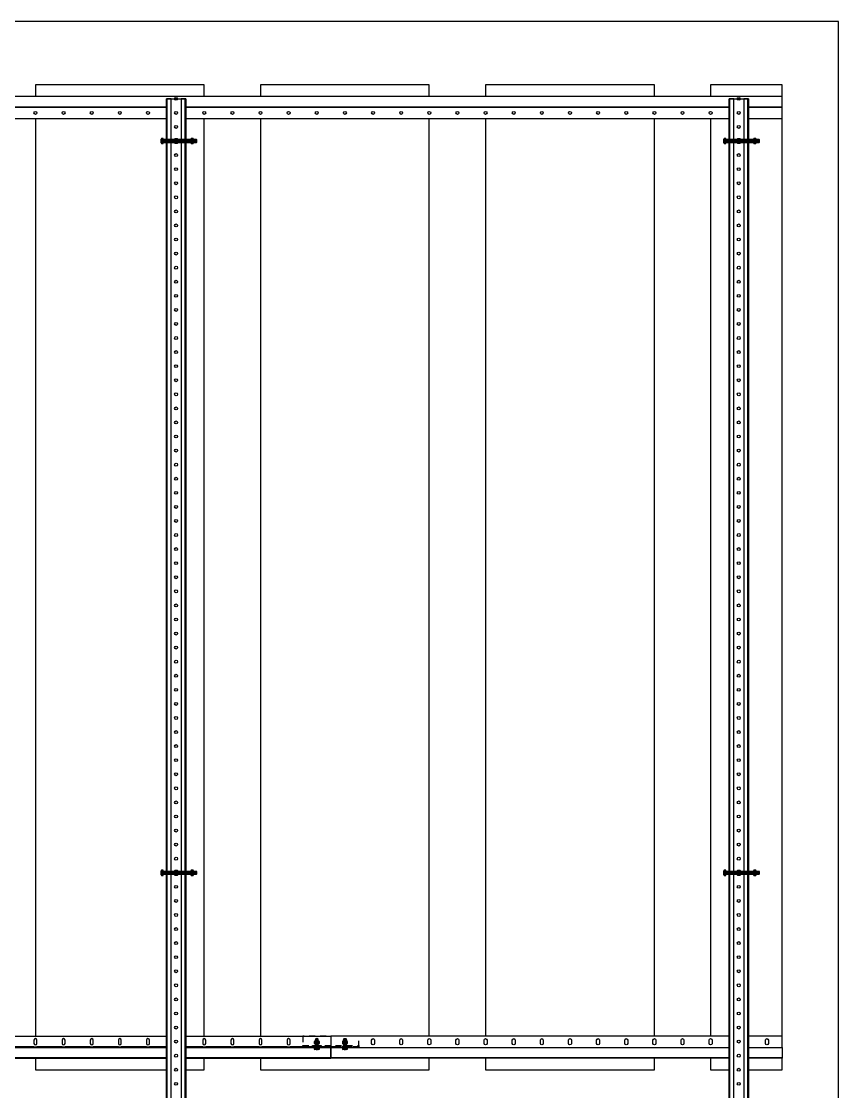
# Model space of a CAD drawing. Header units: millimetres. Extents: x -962357 to -591296, y -223672 to 59420.
# Drawn here: x -827355 to -825903, y -172058 to -170156 of the extents above; entities that cross this region are included whole.
import ezdxf

# ---------------------------------------------------------------- set-up
doc = ezdxf.new("R2010")
doc.units = ezdxf.units.MM
doc.linetypes.add('TA_HL_003.00000', pattern=[19.5, 10.65, -8.85])
for name, color, linetype in [('000 - H A T C H', 8, 'Continuous'), ('000 - WIPEOUT', 250, 'Continuous'), ('001 - ASCESSORIES', 251, 'Continuous'), ('A11_ALU.SOLID SHEET', 2, 'Continuous')]:
    doc.layers.add(name, color=color, linetype=linetype)
pattern_1 = [(110, (-0.5, 0), (-0.939693, -0.34202), []), (110, (-0.2012, 0.6409), (-0.939693, -0.34202), [1.25, -0.25, 0, -0.25])]

# ---------------------------------------------------------------- blocks, each defined once
blk = doc.blocks.new('*U4878')
at = {"color": 3}
for points in [[(-875, -2850), (875, -2850), (875, -3150), (-875, -3150)], [(-875, -3250), (875, -3250), (875, -3550), (-875, -3550)], [(-875, -3650), (875, -3650), (875, -3950), (-875, -3950)]]:
    blk.add_wipeout(points, dxfattribs=at).dxf.layer = '000 - WIPEOUT'
at = {"layer": 'A11_ALU.SOLID SHEET', "color": 0, "linetype": 'ByBlock'}
for points in [[(-875, -3150), (875, -3150), (875, -2850), (-875, -2850)], [(-875, -3550), (875, -3550), (875, -3250), (-875, -3250)], [(-875, -3950), (875, -3950), (875, -3650), (-875, -3650)]]:
    blk.add_lwpolyline(points, close=True, dxfattribs=at)
blk = doc.blocks.new('*U4879')
at = {"layer": 'Defpoints'}
for p in [(0, 400), (0, 0)]:
    blk.add_point(p, dxfattribs=at)
blk.add_wipeout([(875, 250), (875, 377), (-875, 377), (-875, 250)]).dxf.layer = '000 - WIPEOUT'
at = {"layer": 'A11_ALU.SOLID SHEET', "color": 0}
blk.add_lwpolyline([(875, 250), (875, 377), (-875, 377), (-875, 250)], close=True, dxfattribs=at)
blk = doc.blocks.new('000 - ASSCESSORIES_FAMELINE_GALV.BRACKET_FITTING_Z-PROFILE_HR-02AA_TOP_VIEW')
blk.add_wipeout([(-1200, 39), (1200, 39), (1200, 0), (-1200, 0)]).dxf.layer = '000 - WIPEOUT'
at = {"layer": '001 - ASCESSORIES', "linetype": 'Continuous'}
for p, q in [((-1200, 39), (1200, 39)), ((-1200, 0), (1200, 0))]:
    blk.add_line(p, q, dxfattribs=at)
at = {"layer": '001 - ASCESSORIES', "color": 1, "linetype": 'ByBlock'}
for p, q in [((-1127.6, 20.2), (-1127.6, 19)), ((-1077.6, 20.2), (-1077.6, 19)), ((-1027.6, 20.2), (-1027.6, 19)), ((-977.6, 20.2), (-977.6, 19)), ((-927.6, 20.2), (-927.6, 19)), ((-877.6, 20.2), (-877.6, 19)), ((-827.6, 20.2), (-827.6, 19)), ((-777.6, 20.2), (-777.6, 19)), ((-727.6, 20.2), (-727.6, 19)), ((-677.6, 20.2), (-677.6, 19)), ((-627.6, 20.2), (-627.6, 19)), ((-577.6, 20.2), (-577.6, 19)), ((-527.6, 20.2), (-527.6, 19)), ((-477.6, 20.2), (-477.6, 19)), ((-427.6, 20.2), (-427.6, 19)), ((-377.6, 20.2), (-377.6, 19)), ((-327.6, 20.2), (-327.6, 19)), ((-277.6, 20.2), (-277.6, 19)), ((-227.6, 20.2), (-227.6, 19)), ((-177.6, 20.2), (-177.6, 19)), ((-127.6, 20.2), (-127.6, 19)), ((-77.6, 20.2), (-77.6, 19)), ((-27.6, 20.2), (-27.6, 19)), ((22.4, 20.2), (22.4, 19)), ((72.4, 20.2), (72.4, 19)), ((122.4, 20.2), (122.4, 19)), ((172.4, 20.2), (172.4, 19)), ((222.4, 20.2), (222.4, 19)), ((272.4, 20.2), (272.4, 19)), ((322.4, 20.2), (322.4, 19)), ((372.4, 20.2), (372.4, 19)), ((422.4, 20.2), (422.4, 19)), ((472.4, 20.2), (472.4, 19)), ((522.4, 20.2), (522.4, 19)), ((572.4, 20.2), (572.4, 19)), ((622.4, 20.2), (622.4, 19)), ((672.4, 20.2), (672.4, 19)), ((722.4, 20.2), (722.4, 19)), ((772.4, 20.2), (772.4, 19)), ((822.4, 20.2), (822.4, 19)), ((872.4, 20.2), (872.4, 19)), ((922.4, 20.2), (922.4, 19)), ((972.4, 20.2), (972.4, 19)), ((1022.4, 20.2), (1022.4, 19)), ((1072.4, 20.2), (1072.4, 19)), ((1122.4, 20.2), (1122.4, 19)), ((1172.4, 20.2), (1172.4, 19))]:
    blk.add_line(p, q, dxfattribs=at)
at = {"layer": '001 - ASCESSORIES', "color": 0, "linetype": 'ByBlock'}
blk.add_lwpolyline([(-1200, 39), (1200, 39), (1200, 19), (-1200, 19)], close=True, dxfattribs=at)
at = {"layer": '001 - ASCESSORIES', "color": 1, "linetype": 'ByBlock'}
for points in [[(-1200, 20.2), (-1177.6, 20.2), (-1177.6, 19), (-1200, 19)], [(-1177.6, 20.2), (-1172.4, 20.2), (-1172.4, 19), (-1177.6, 19)], [(-1127.6, 20.2), (-1172.4, 20.2), (-1172.4, 19), (-1127.6, 19)], [(-1127.6, 20.2), (-1122.4, 20.2), (-1122.4, 19), (-1127.6, 19)], [(-1077.6, 20.2), (-1122.4, 20.2), (-1122.4, 19), (-1077.6, 19)], [(-1077.6, 20.2), (-1072.4, 20.2), (-1072.4, 19), (-1077.6, 19)], [(-1027.6, 20.2), (-1072.4, 20.2), (-1072.4, 19), (-1027.6, 19)], [(-1027.6, 20.2), (-1022.4, 20.2), (-1022.4, 19), (-1027.6, 19)], [(-977.6, 20.2), (-1022.4, 20.2), (-1022.4, 19), (-977.6, 19)], [(-977.6, 20.2), (-972.4, 20.2), (-972.4, 19), (-977.6, 19)], [(-927.6, 20.2), (-972.4, 20.2), (-972.4, 19), (-927.6, 19)], [(-927.6, 20.2), (-922.4, 20.2), (-922.4, 19), (-927.6, 19)], [(-877.6, 20.2), (-922.4, 20.2), (-922.4, 19), (-877.6, 19)], [(-877.6, 20.2), (-872.4, 20.2), (-872.4, 19), (-877.6, 19)], [(-827.6, 20.2), (-872.4, 20.2), (-872.4, 19), (-827.6, 19)], [(-827.6, 20.2), (-822.4, 20.2), (-822.4, 19), (-827.6, 19)], [(-777.6, 20.2), (-822.4, 20.2), (-822.4, 19), (-777.6, 19)], [(-777.6, 20.2), (-772.4, 20.2), (-772.4, 19), (-777.6, 19)], [(-727.6, 20.2), (-772.4, 20.2), (-772.4, 19), (-727.6, 19)], [(-727.6, 20.2), (-722.4, 20.2), (-722.4, 19), (-727.6, 19)], [(-677.6, 20.2), (-722.4, 20.2), (-722.4, 19), (-677.6, 19)], [(-677.6, 20.2), (-672.4, 20.2), (-672.4, 19), (-677.6, 19)], [(-627.6, 20.2), (-672.4, 20.2), (-672.4, 19), (-627.6, 19)], [(-627.6, 20.2), (-622.4, 20.2), (-622.4, 19), (-627.6, 19)], [(-577.6, 20.2), (-622.4, 20.2), (-622.4, 19), (-577.6, 19)], [(-577.6, 20.2), (-572.4, 20.2), (-572.4, 19), (-577.6, 19)], [(-527.6, 20.2), (-572.4, 20.2), (-572.4, 19), (-527.6, 19)], [(-527.6, 20.2), (-522.4, 20.2), (-522.4, 19), (-527.6, 19)], [(-477.6, 20.2), (-522.4, 20.2), (-522.4, 19), (-477.6, 19)], [(-477.6, 20.2), (-472.4, 20.2), (-472.4, 19), (-477.6, 19)], [(-427.6, 20.2), (-472.4, 20.2), (-472.4, 19), (-427.6, 19)], [(-427.6, 20.2), (-422.4, 20.2), (-422.4, 19), (-427.6, 19)], [(-377.6, 20.2), (-422.4, 20.2), (-422.4, 19), (-377.6, 19)], [(-377.6, 20.2), (-372.4, 20.2), (-372.4, 19), (-377.6, 19)], [(-327.6, 20.2), (-372.4, 20.2), (-372.4, 19), (-327.6, 19)], [(-327.6, 20.2), (-322.4, 20.2), (-322.4, 19), (-327.6, 19)], [(-277.6, 20.2), (-322.4, 20.2), (-322.4, 19), (-277.6, 19)], [(-277.6, 20.2), (-272.4, 20.2), (-272.4, 19), (-277.6, 19)], [(-227.6, 20.2), (-272.4, 20.2), (-272.4, 19), (-227.6, 19)], [(-227.6, 20.2), (-222.4, 20.2), (-222.4, 19), (-227.6, 19)], [(-177.6, 20.2), (-222.4, 20.2), (-222.4, 19), (-177.6, 19)], [(-177.6, 20.2), (-172.4, 20.2), (-172.4, 19), (-177.6, 19)], [(-127.6, 20.2), (-172.4, 20.2), (-172.4, 19), (-127.6, 19)], [(-127.6, 20.2), (-122.4, 20.2), (-122.4, 19), (-127.6, 19)], [(-77.6, 20.2), (-122.4, 20.2), (-122.4, 19), (-77.6, 19)], [(-77.6, 20.2), (-72.4, 20.2), (-72.4, 19), (-77.6, 19)], [(-27.6, 20.2), (-72.4, 20.2), (-72.4, 19), (-27.6, 19)], [(-27.6, 20.2), (-22.4, 20.2), (-22.4, 19), (-27.6, 19)], [(22.4, 20.2), (-22.4, 20.2), (-22.4, 19), (22.4, 19)], [(22.4, 20.2), (27.6, 20.2), (27.6, 19), (22.4, 19)], [(72.4, 20.2), (27.6, 20.2), (27.6, 19), (72.4, 19)], [(72.4, 20.2), (77.6, 20.2), (77.6, 19), (72.4, 19)], [(122.4, 20.2), (77.6, 20.2), (77.6, 19), (122.4, 19)], [(122.4, 20.2), (127.6, 20.2), (127.6, 19), (122.4, 19)], [(172.4, 20.2), (127.6, 20.2), (127.6, 19), (172.4, 19)], [(172.4, 20.2), (177.6, 20.2), (177.6, 19), (172.4, 19)], [(222.4, 20.2), (177.6, 20.2), (177.6, 19), (222.4, 19)], [(222.4, 20.2), (227.6, 20.2), (227.6, 19), (222.4, 19)], [(272.4, 20.2), (227.6, 20.2), (227.6, 19), (272.4, 19)], [(272.4, 20.2), (277.6, 20.2), (277.6, 19), (272.4, 19)], [(322.4, 20.2), (277.6, 20.2), (277.6, 19), (322.4, 19)], [(322.4, 20.2), (327.6, 20.2), (327.6, 19), (322.4, 19)], [(372.4, 20.2), (327.6, 20.2), (327.6, 19), (372.4, 19)], [(372.4, 20.2), (377.6, 20.2), (377.6, 19), (372.4, 19)], [(422.4, 20.2), (377.6, 20.2), (377.6, 19), (422.4, 19)], [(422.4, 20.2), (427.6, 20.2), (427.6, 19), (422.4, 19)], [(472.4, 20.2), (427.6, 20.2), (427.6, 19), (472.4, 19)], [(472.4, 20.2), (477.6, 20.2), (477.6, 19), (472.4, 19)], [(522.4, 20.2), (477.6, 20.2), (477.6, 19), (522.4, 19)], [(522.4, 20.2), (527.6, 20.2), (527.6, 19), (522.4, 19)], [(572.4, 20.2), (527.6, 20.2), (527.6, 19), (572.4, 19)], [(572.4, 20.2), (577.6, 20.2), (577.6, 19), (572.4, 19)], [(622.4, 20.2), (577.6, 20.2), (577.6, 19), (622.4, 19)], [(622.4, 20.2), (627.6, 20.2), (627.6, 19), (622.4, 19)], [(672.4, 20.2), (627.6, 20.2), (627.6, 19), (672.4, 19)], [(672.4, 20.2), (677.6, 20.2), (677.6, 19), (672.4, 19)], [(722.4, 20.2), (677.6, 20.2), (677.6, 19), (722.4, 19)], [(722.4, 20.2), (727.6, 20.2), (727.6, 19), (722.4, 19)], [(772.4, 20.2), (727.6, 20.2), (727.6, 19), (772.4, 19)], [(772.4, 20.2), (777.6, 20.2), (777.6, 19), (772.4, 19)], [(822.4, 20.2), (777.6, 20.2), (777.6, 19), (822.4, 19)], [(822.4, 20.2), (827.6, 20.2), (827.6, 19), (822.4, 19)], [(872.4, 20.2), (827.6, 20.2), (827.6, 19), (872.4, 19)], [(872.4, 20.2), (877.6, 20.2), (877.6, 19), (872.4, 19)], [(922.4, 20.2), (877.6, 20.2), (877.6, 19), (922.4, 19)], [(922.4, 20.2), (927.6, 20.2), (927.6, 19), (922.4, 19)], [(972.4, 20.2), (927.6, 20.2), (927.6, 19), (972.4, 19)], [(972.4, 20.2), (977.6, 20.2), (977.6, 19), (972.4, 19)], [(1022.4, 20.2), (977.6, 20.2), (977.6, 19), (1022.4, 19)], [(1022.4, 20.2), (1027.6, 20.2), (1027.6, 19), (1022.4, 19)], [(1072.4, 20.2), (1027.6, 20.2), (1027.6, 19), (1072.4, 19)], [(1072.4, 20.2), (1077.6, 20.2), (1077.6, 19), (1072.4, 19)], [(1122.4, 20.2), (1077.6, 20.2), (1077.6, 19), (1122.4, 19)], [(1122.4, 20.2), (1127.6, 20.2), (1127.6, 19), (1122.4, 19)], [(1172.4, 20.2), (1127.6, 20.2), (1127.6, 19), (1172.4, 19)], [(1172.4, 20.2), (1177.6, 20.2), (1177.6, 19), (1172.4, 19)], [(1200, 20.2), (1177.6, 20.2), (1177.6, 19), (1200, 19)]]:
    blk.add_lwpolyline(points, close=True, dxfattribs=at)
at = {"layer": '001 - ASCESSORIES'}
for points in [[(-1172.4, 26), (-1172.4, 32, 1), (-1177.6, 32), (-1177.6, 26, 1)], [(-1122.4, 26), (-1122.4, 32, 1), (-1127.6, 32), (-1127.6, 26, 1)], [(-1072.4, 26), (-1072.4, 32, 1), (-1077.6, 32), (-1077.6, 26, 1)], [(-1022.4, 26), (-1022.4, 32, 1), (-1027.6, 32), (-1027.6, 26, 1)], [(-972.4, 26), (-972.4, 32, 1), (-977.6, 32), (-977.6, 26, 1)], [(-922.4, 26), (-922.4, 32, 1), (-927.6, 32), (-927.6, 26, 1)], [(-872.4, 26), (-872.4, 32, 1), (-877.6, 32), (-877.6, 26, 1)], [(-822.4, 26), (-822.4, 32, 1), (-827.6, 32), (-827.6, 26, 1)], [(-772.4, 26), (-772.4, 32, 1), (-777.6, 32), (-777.6, 26, 1)], [(-722.4, 26), (-722.4, 32, 1), (-727.6, 32), (-727.6, 26, 1)], [(-672.4, 26), (-672.4, 32, 1), (-677.6, 32), (-677.6, 26, 1)], [(-622.4, 26), (-622.4, 32, 1), (-627.6, 32), (-627.6, 26, 1)], [(-572.4, 26), (-572.4, 32, 1), (-577.6, 32), (-577.6, 26, 1)], [(-522.4, 26), (-522.4, 32, 1), (-527.6, 32), (-527.6, 26, 1)], [(-472.4, 26), (-472.4, 32, 1), (-477.6, 32), (-477.6, 26, 1)], [(-422.4, 26), (-422.4, 32, 1), (-427.6, 32), (-427.6, 26, 1)], [(-372.4, 26), (-372.4, 32, 1), (-377.6, 32), (-377.6, 26, 1)], [(-322.4, 26), (-322.4, 32, 1), (-327.6, 32), (-327.6, 26, 1)], [(-272.4, 26), (-272.4, 32, 1), (-277.6, 32), (-277.6, 26, 1)], [(-222.4, 26), (-222.4, 32, 1), (-227.6, 32), (-227.6, 26, 1)], [(-172.4, 26), (-172.4, 32, 1), (-177.6, 32), (-177.6, 26, 1)], [(-122.4, 26), (-122.4, 32, 1), (-127.6, 32), (-127.6, 26, 1)], [(-72.4, 26), (-72.4, 32, 1), (-77.6, 32), (-77.6, 26, 1)], [(-22.4, 26), (-22.4, 32, 1), (-27.6, 32), (-27.6, 26, 1)], [(27.6, 26), (27.6, 32, 1), (22.4, 32), (22.4, 26, 1)], [(77.6, 26), (77.6, 32, 1), (72.4, 32), (72.4, 26, 1)], [(127.6, 26), (127.6, 32, 1), (122.4, 32), (122.4, 26, 1)], [(177.6, 26), (177.6, 32, 1), (172.4, 32), (172.4, 26, 1)], [(227.6, 26), (227.6, 32, 1), (222.4, 32), (222.4, 26, 1)], [(277.6, 26), (277.6, 32, 1), (272.4, 32), (272.4, 26, 1)], [(327.6, 26), (327.6, 32, 1), (322.4, 32), (322.4, 26, 1)], [(377.6, 26), (377.6, 32, 1), (372.4, 32), (372.4, 26, 1)], [(427.6, 26), (427.6, 32, 1), (422.4, 32), (422.4, 26, 1)], [(477.6, 26), (477.6, 32, 1), (472.4, 32), (472.4, 26, 1)], [(527.6, 26), (527.6, 32, 1), (522.4, 32), (522.4, 26, 1)], [(577.6, 26), (577.6, 32, 1), (572.4, 32), (572.4, 26, 1)], [(627.6, 26), (627.6, 32, 1), (622.4, 32), (622.4, 26, 1)], [(677.6, 26), (677.6, 32, 1), (672.4, 32), (672.4, 26, 1)], [(727.6, 26), (727.6, 32, 1), (722.4, 32), (722.4, 26, 1)], [(777.6, 26), (777.6, 32, 1), (772.4, 32), (772.4, 26, 1)], [(827.6, 26), (827.6, 32, 1), (822.4, 32), (822.4, 26, 1)], [(877.6, 26), (877.6, 32, 1), (872.4, 32), (872.4, 26, 1)], [(927.6, 26), (927.6, 32, 1), (922.4, 32), (922.4, 26, 1)], [(977.6, 26), (977.6, 32, 1), (972.4, 32), (972.4, 26, 1)], [(1027.6, 26), (1027.6, 32, 1), (1022.4, 32), (1022.4, 26, 1)], [(1077.6, 26), (1077.6, 32, 1), (1072.4, 32), (1072.4, 26, 1)], [(1127.6, 26), (1127.6, 32, 1), (1122.4, 32), (1122.4, 26, 1)], [(1177.6, 26), (1177.6, 32, 1), (1172.4, 32), (1172.4, 26, 1)]]:
    blk.add_lwpolyline(points, format="xyb", close=True, dxfattribs=at)
blk.add_lwpolyline([(-1200, 19), (1200, 19), (1200, 0), (-1200, 0)], close=True, dxfattribs=at)
at = {"layer": '001 - ASCESSORIES', "color": 2}
blk.add_lwpolyline([(-1200, 1.2), (1200, 1.2), (1200, 0), (-1200, 0)], close=True, dxfattribs=at)
blk = doc.blocks.new('000 - ASSCESSORIES_FAMELINE_GALV._SPICE-FOR_HR-02A_TOP_VIEW')
at = {"layer": '001 - ASCESSORIES', "color": 0, "linetype": 'ByBlock'}
blk.add_lwpolyline([(-50, 0), (50, 0), (50, 18.8), (-50, 18.8)], close=True, dxfattribs=at)
at = {"layer": '001 - ASCESSORIES', "linetype": 'ByBlock'}
blk.add_lwpolyline([(-50, 2), (50, 2), (50, 0), (-50, 0)], close=True, dxfattribs=at)
at = {"layer": '001 - ASCESSORIES', "color": 1}
for points in [[(-32.6, 2), (-17.4, 2), (-17.4, 0), (-32.6, 0)], [(22.4, 2), (27.6, 2), (27.6, 0), (22.4, 0)]]:
    blk.add_lwpolyline(points, close=True, dxfattribs=at)
blk = doc.blocks.new('*U4662')
at = {"color": 1}
for p, q in [((-3.5, 4.5), (3.5, 4.5)), ((-3.5, 0), (3.5, 0))]:
    blk.add_line(p, q, dxfattribs=at)
at = {"color": 0}
for points in [[(-2.3, 4.2, 0.249893), (-4.6, 4.2), (-4.6, 0.3, 0.249893), (-2.3, 0.3)], [(2.3, 4.2, 0.062422), (0, 4.5, 0.062422), (-2.3, 4.2), (-2.3, 0.3, 0.061692), (0, 0, 0.061692), (2.3, 0.3)], [(4.6, 4.2, 0.249893), (2.3, 4.2), (2.3, 0.3, 0.249893), (4.6, 0.3)]]:
    blk.add_lwpolyline(points, format="xyb", close=True, dxfattribs=at)
blk = doc.blocks.new('*U4707')
at = {"layer": '000 - H A T C H'}
h = blk.add_hatch(color=250, dxfattribs=at)
h.dxf.hatch_style = 1
edge = h.paths.add_edge_path()
edge.add_line((0.3, 4.6), (4.2, 4.6))
edge.add_arc((2, 3.5), 2.45, 0, 28.0609, ccw=False)
edge.add_line((4.5, 3.5), (4.5, 0))
edge.add_arc((-4.9, 0), 9.36, -0.0239, 0.0239, ccw=False)
edge.add_line((4.5, 0), (4.5, 0))
edge.add_arc((-4.9, 0), 9.36, -0.0239, 0.0239, ccw=False)
edge.add_line((4.5, 0), (4.5, -3.5))
edge.add_arc((2, -3.5), 2.45, -28.0609, 0, ccw=False)
edge.add_line((4.2, -4.6), (0.3, -4.6))
edge.add_arc((2.5, -3.5), 2.45, 180, 208.0609, ccw=False)
edge.add_line((0, -3.5), (0, 3.5))
edge.add_arc((2.5, 3.5), 2.45, 151.9391, 180, ccw=False)
at = {"layer": '001 - ASCESSORIES', "color": 0, "rotation": 270}
blk.add_blockref('*U4662', (0, 0), dxfattribs=at)
blk = doc.blocks.new('*U4682')
at = {"color": 1}
for p, q in [((-3.5, 3.5), (3.5, 3.5)), ((-3.5, 0), (3.5, 0))]:
    blk.add_line(p, q, dxfattribs=at)
at = {"color": 0}
for points in [[(-2.3, 3.2, 0.249855), (-4.6, 3.2), (-4.6, 0.3, 0.249855), (-2.3, 0.3)], [(2.3, 3.2, 0.062432), (0, 3.5, 0.062432), (-2.3, 3.2), (-2.3, 0.3, 0.061701), (0, 0, 0.061701), (2.3, 0.3)], [(4.6, 3.2, 0.249855), (2.3, 3.2), (2.3, 0.3, 0.249855), (4.6, 0.3)]]:
    blk.add_lwpolyline(points, format="xyb", close=True, dxfattribs=at)
blk = doc.blocks.new('*U4688')
at = {"layer": '000 - H A T C H'}
h = blk.add_hatch(dxfattribs=at)
h.set_pattern_fill('ANSI35', color=8, scale=4, angle=65)
h.set_pattern_definition(pattern_1)
h.paths.add_polyline_path([(0, -2.5), (14.5, -2.5), (14.5, 2.5), (0, 2.5)])
at = {"color": 8}
blk.add_line((14.5, -2.5), (14.5, 2.5), dxfattribs=at)
at = {"color": 1}
blk.add_lwpolyline([(14.5, 2.5), (0, 2.5), (0, -2.5), (14.5, -2.5), (15, -2), (15, 2)], close=True, dxfattribs=at)
blk = doc.blocks.new('*U4699')
at = {"layer": '000 - H A T C H'}
h = blk.add_hatch(color=250, dxfattribs=at)
h.dxf.hatch_style = 1
edge = h.paths.add_edge_path()
edge.add_line((-0.3, -4.6), (-3.2, -4.6))
edge.add_arc((-1, -3.5), 2.45, 180, 208.0569, ccw=False)
edge.add_line((-3.5, -3.5), (-3.5, 0))
edge.add_arc((5.9, 0), 9.36, 179.9761, 180.0239, ccw=False)
edge.add_line((-3.5, 0), (-3.5, 0))
edge.add_arc((5.9, 0), 9.36, 179.9761, 180.0239, ccw=False)
edge.add_line((-3.5, 0), (-3.5, 3.5))
edge.add_arc((-1, 3.5), 2.45, 151.9431, 180, ccw=False)
edge.add_line((-3.2, 4.6), (-0.3, 4.6))
edge.add_arc((-2.5, 3.5), 2.45, 360, 388.0569, ccw=False)
edge.add_line((0, 3.5), (0, -3.5))
edge.add_arc((-2.5, -3.5), 2.45, 331.9431, 360, ccw=False)
blk.add_blockref('*U4688', (0, 0))
at = {"layer": '001 - ASCESSORIES', "rotation": 90}
blk.add_blockref('*U4682', (0, 0), dxfattribs=at)
blk = doc.blocks.new('*U4909')
at = {"linetype": 'ByBlock'}
blk.add_wipeout([(-8002, 0), (-7200, 0), (-7200, 39), (-8002, 39)], dxfattribs=at).dxf.layer = '001 - ASCESSORIES'
at = {"color": 1, "linetype": 'ByBlock'}
for points in [[(-7977.6, 7), (-7977.6, 13, -1), (-7972.4, 13), (-7972.4, 7, -1)], [(-7927.6, 7), (-7927.6, 13, -1), (-7922.4, 13), (-7922.4, 7, -1)], [(-7877.6, 7), (-7877.6, 13, -1), (-7872.4, 13), (-7872.4, 7, -1)], [(-7827.6, 7), (-7827.6, 13, -1), (-7822.4, 13), (-7822.4, 7, -1)], [(-7777.6, 7), (-7777.6, 13, -1), (-7772.4, 13), (-7772.4, 7, -1)], [(-7727.6, 7), (-7727.6, 13, -1), (-7722.4, 13), (-7722.4, 7, -1)], [(-7677.6, 7), (-7677.6, 13, -1), (-7672.4, 13), (-7672.4, 7, -1)], [(-7627.6, 7), (-7627.6, 13, -1), (-7622.4, 13), (-7622.4, 7, -1)], [(-7577.6, 7), (-7577.6, 13, -1), (-7572.4, 13), (-7572.4, 7, -1)], [(-7527.6, 7), (-7527.6, 13, -1), (-7522.4, 13), (-7522.4, 7, -1)], [(-7477.6, 7), (-7477.6, 13, -1), (-7472.4, 13), (-7472.4, 7, -1)], [(-7427.6, 7), (-7427.6, 13, -1), (-7422.4, 13), (-7422.4, 7, -1)], [(-7377.6, 7), (-7377.6, 13, -1), (-7372.4, 13), (-7372.4, 7, -1)], [(-7327.6, 7), (-7327.6, 13, -1), (-7322.4, 13), (-7322.4, 7, -1)], [(-7277.6, 7), (-7277.6, 13, -1), (-7272.4, 13), (-7272.4, 7, -1)], [(-7227.6, 7), (-7227.6, 13, -1), (-7222.4, 13), (-7222.4, 7, -1)]]:
    blk.add_lwpolyline(points, format="xyb", close=True, dxfattribs=at)
at = {"layer": '001 - ASCESSORIES', "linetype": 'ByBlock', "rotation": 180}
blk.add_blockref('000 - ASSCESSORIES_FAMELINE_GALV.BRACKET_FITTING_Z-PROFILE_HR-02AA_TOP_VIEW', (-6000, 39), dxfattribs=at)
at = {"layer": '001 - ASCESSORIES', "rotation": 270}
for name, p in [('*U4699', (-7225, 20)), ('*U4707', (-7225, 13.6))]:
    blk.add_blockref(name, p, dxfattribs=at)
at = {"color": 1, "linetype": 'ByBlock'}
blk.add_lwpolyline([(-7200, 20), (-8002, 20), (-8002, 39), (-7200, 39)], close=True, dxfattribs=at)
at = {"layer": '001 - ASCESSORIES'}
blk.add_lwpolyline([(-8002, 39), (-7200, 39), (-7200, 37.8), (-8002, 37.8)], close=True, dxfattribs=at)
at = {"layer": '001 - ASCESSORIES', "color": 1, "linetype": 'ByBlock'}
blk.add_lwpolyline([(-8002, 0), (-7200, 0), (-7200, 20), (-8002, 20)], close=True, dxfattribs=at)
at = {"layer": '001 - ASCESSORIES', "rotation": 270}
for name, p in [('*U4699', (-7175, 20)), ('*U4707', (-7175, 13.6))]:
    blk.add_blockref(name, p, dxfattribs=at)
at = {"layer": '001 - ASCESSORIES', "linetype": 'TA_HL_003.00000', "rotation": 180}
blk.add_blockref('000 - ASSCESSORIES_FAMELINE_GALV._SPICE-FOR_HR-02A_TOP_VIEW', (-7200, 18.8), dxfattribs=at)
blk = doc.blocks.new('*U4910')
at = {"linetype": 'ByBlock'}
blk.add_wipeout([(-4577, -39), (-2400, -39), (-2400, 0), (-4577, 0)], dxfattribs=at).dxf.layer = '000 - WIPEOUT'
at = {"layer": '001 - ASCESSORIES', "color": 1, "linetype": 'ByBlock'}
blk.add_lwpolyline([(-2400, 0), (-4577, 0), (-4577, -20), (-2400, -20)], close=True, dxfattribs=at)
at = {"layer": '001 - ASCESSORIES', "linetype": 'ByBlock'}
blk.add_lwpolyline([(-2400, -20), (-4577, -20), (-4577, -39), (-2400, -39)], close=True, dxfattribs=at)
at = {"layer": '001 - ASCESSORIES', "color": 1, "linetype": 'ByBlock'}
for centre in [(-4500, -10), (-4450, -10), (-4400, -10), (-4350, -10), (-4300, -10), (-4250, -10), (-4200, -10), (-4150, -10), (-4100, -10), (-4050, -10), (-4000, -10), (-3950, -10), (-3900, -10), (-3850, -10), (-3800, -10), (-3750, -10), (-3700, -10), (-3650, -10), (-3600, -10), (-3550, -10), (-3500, -10), (-3450, -10), (-3400, -10), (-3350, -10), (-3300, -10), (-3250, -10)]:
    blk.add_circle(centre, 2.6, dxfattribs=at)
blk = doc.blocks.new('000 - ASSCESSORIES_FAMELINE_GALV.BRACKET_FITTING_U-PROFILE_CC-01_TOP_VIEW')
at = {"color": 6}
blk.add_wipeout([(1500, -17), (-1500, -17), (-1500, 17), (1500, 17)], dxfattribs=at).dxf.layer = '000 - WIPEOUT'
at = {"layer": '001 - ASCESSORIES', "color": 0, "linetype": 'ByBlock'}
for p, q in [((1500, 15.8), (-1500, 15.8)), ((1500, -15.8), (-1500, -15.8))]:
    blk.add_line(p, q, dxfattribs=at)
at = {"layer": '001 - ASCESSORIES', "color": 1}
blk.add_lwpolyline([(1500, 17), (1500, -17), (-1500, -17), (-1500, 17)], close=True, dxfattribs=at)
at = {"layer": '001 - ASCESSORIES', "color": 0, "linetype": 'ByBlock'}
for points in [[(-1500, 17), (-1500, 9), (1500, 9), (1500, 17)], [(-1500, -9), (-1500, -17), (1500, -17), (1500, -9)]]:
    blk.add_lwpolyline(points, close=True, dxfattribs=at)
at = {"layer": '001 - ASCESSORIES', "color": 1, "linetype": 'Continuous'}
for centre in [(-1500, 0), (-1475, 0), (-1450, 0), (-1425, 0), (-1400, 0), (-1375, 0), (-1350, 0), (-1325, 0), (-1300, 0), (-1275, 0), (-1250, 0), (-1225, 0), (-1200, 0), (-1175, 0), (-1150, 0), (-1125, 0), (-1100, 0), (-1075, 0), (-1050, 0), (-1025, 0), (-1000, 0), (-975, 0), (-950, 0), (-925, 0), (-900, 0), (-875, 0), (-850, 0), (-825, 0), (-800, 0), (-775, 0), (-750, 0), (-725, 0), (-700, 0), (-675, 0), (-650, 0), (-625, 0), (-600, 0), (-575, 0), (-550, 0), (-525, 0), (-500, 0), (-475, 0), (-450, 0), (-425, 0), (-400, 0), (-375, 0), (-350, 0), (-325, 0), (-300, 0), (-275, 0), (-250, 0), (-225, 0), (-200, 0), (-175, 0), (-150, 0), (-125, 0), (-100, 0), (-75, 0), (-50, 0), (-25, 0), (0, 0), (25, 0), (50, 0), (75, 0), (100, 0), (125, 0), (150, 0), (175, 0), (200, 0), (225, 0), (250, 0)]:
    blk.add_circle(centre, 2.6, dxfattribs=at)
blk = doc.blocks.new('*U4950')
at = {"layer": '001 - ASCESSORIES', "color": 0, "linetype": 'ByBlock'}
blk.add_blockref('000 - ASSCESSORIES_FAMELINE_GALV.BRACKET_FITTING_U-PROFILE_CC-01_TOP_VIEW', (0, 0), dxfattribs=at)
blk = doc.blocks.new('*U4663')
at = {"layer": '001 - ASCESSORIES', "color": 0}
blk.add_lwpolyline([(4.6, 0), (2.3, 4), (-2.3, 4), (-4.6, 0), (-2.3, -4), (2.3, -4)], close=True, dxfattribs=at)
at = {"layer": '001 - ASCESSORIES', "color": 8}
blk.add_circle((0, 0), 3.85, dxfattribs=at)
at = {"layer": '001 - ASCESSORIES', "color": 0}
blk.add_circle((0, 0), 2.6, dxfattribs=at)
blk = doc.blocks.new('*U4664')
at = {"layer": '000 - H A T C H'}
h = blk.add_hatch(color=250, dxfattribs=at)
h.dxf.hatch_style = 1
h.paths.add_polyline_path([(4, -2.3), (4, 2.3), (0, 4.6), (-4, 2.3), (-4, -2.3), (0, -4.6)])
h.paths.add_polyline_path([(0, -2.6, -1), (0, 2.6, -1)], flags=16)
at = {"layer": '001 - ASCESSORIES', "color": 0, "rotation": 270}
blk.add_blockref('*U4663', (0, 0), dxfattribs=at)
blk = doc.blocks.new('*U4696')
at = {"layer": '000 - H A T C H'}
h = blk.add_hatch(dxfattribs=at)
h.set_pattern_fill('ANSI35', color=8, scale=4, angle=65)
h.set_pattern_definition(pattern_1)
h.paths.add_polyline_path([(0, -2.5), (59.5, -2.5), (59.5, 2.5), (0, 2.5)])
at = {"color": 8}
blk.add_line((59.5, -2.5), (59.5, 2.5), dxfattribs=at)
at = {"color": 1}
blk.add_lwpolyline([(59.5, 2.5), (0, 2.5), (0, -2.5), (59.5, -2.5), (60, -2), (60, 2)], close=True, dxfattribs=at)
blk = doc.blocks.new('*U4748')
at = {"layer": '000 - H A T C H'}
h = blk.add_hatch(color=250, dxfattribs=at)
h.dxf.hatch_style = 1
edge = h.paths.add_edge_path()
edge.add_line((-0.3, -4.6), (-3.2, -4.6))
edge.add_arc((-1, -3.5), 2.45, 180, 208.0569, ccw=False)
edge.add_line((-3.5, -3.5), (-3.5, 0))
edge.add_arc((5.9, 0), 9.36, 179.9761, 180.0239, ccw=False)
edge.add_line((-3.5, 0), (-3.5, 0))
edge.add_arc((5.9, 0), 9.36, 179.9761, 180.0239, ccw=False)
edge.add_line((-3.5, 0), (-3.5, 3.5))
edge.add_arc((-1, 3.5), 2.45, 151.9431, 180, ccw=False)
edge.add_line((-3.2, 4.6), (-0.3, 4.6))
edge.add_arc((-2.5, 3.5), 2.45, 360, 388.0569, ccw=False)
edge.add_line((0, 3.5), (0, -3.5))
edge.add_arc((-2.5, -3.5), 2.45, 331.9431, 360, ccw=False)
blk.add_blockref('*U4696', (0, 0))
at = {"layer": '001 - ASCESSORIES', "rotation": 90}
blk.add_blockref('*U4682', (0, 0), dxfattribs=at)
blk = doc.blocks.new('*U4821')
at = {"layer": '001 - ASCESSORIES'}
blk.add_blockref('*U4748', (-23, 0), dxfattribs=at)
at = {"layer": '001 - ASCESSORIES', "color": 2}
for rotation in [90, 90, 270, 270]:
    blk.add_blockref('*U4664', (0, 0), dxfattribs=dict(at, rotation=rotation))
at = {"layer": '001 - ASCESSORIES', "color": 1}
blk.add_blockref('*U4707', (26.2, 0), dxfattribs=at)
blk = doc.blocks.new('*U4956')
blk.add_lwpolyline([(-90014.2, 5618), (-90014.2, 4315), (-97724.9, 4315), (-97724.9, 548), (-81222.6, 548), (-81222.6, 5618)], close=True)
at = {"layer": 'A11_ALU.SOLID SHEET', "color": 0, "linetype": 'ByBlock', "rotation": 90}
blk.add_blockref('*U4878', (-85500, 4630.5), dxfattribs=at)
at = {"layer": 'A11_ALU.SOLID SHEET', "color": 0, "linetype": 'ByBlock', "rotation": 270}
blk.add_blockref('*U4879', (-81700, 4630.5), dxfattribs=at)
at = {"layer": '001 - ASCESSORIES', "linetype": 'ByBlock', "rotation": 180}
for name, p in [('*U4910', (-85900, 5445.5)), ('*U4909', (-89325, 3815))]:
    blk.add_blockref(name, p, dxfattribs=at)
at = {"layer": '001 - ASCESSORIES', "linetype": 'ByBlock', "rotation": 270}
for p in [(-82400, 3980.5), (-81400, 3980.5)]:
    blk.add_blockref('*U4950', p, dxfattribs=at)
at = {"layer": '001 - ASCESSORIES', "linetype": 'ByBlock'}
for p in [(-82400, 5405.5), (-81400, 5405.5), (-82400, 4105.5), (-81400, 4105.5)]:
    blk.add_blockref('*U4821', p, dxfattribs=at)
blk = doc.blocks.new('*U709')
at = {"color": 3}
for points in [[(-875, -2850), (875, -2850), (875, -3150), (-875, -3150)], [(-875, -3250), (875, -3250), (875, -3550), (-875, -3550)], [(-875, -3650), (875, -3650), (875, -3950), (-875, -3950)]]:
    blk.add_wipeout(points, dxfattribs=at).dxf.layer = '000 - WIPEOUT'
at = {"layer": 'A11_ALU.SOLID SHEET', "color": 0, "linetype": 'ByBlock'}
for points in [[(-875, -3150), (875, -3150), (875, -2850), (-875, -2850)], [(-875, -3550), (875, -3550), (875, -3250), (-875, -3250)], [(-875, -3950), (875, -3950), (875, -3650), (-875, -3650)]]:
    blk.add_lwpolyline(points, close=True, dxfattribs=at)
blk = doc.blocks.new('*U484')
at = {"layer": 'Defpoints'}
for p in [(0, 400), (0, 0)]:
    blk.add_point(p, dxfattribs=at)
blk.add_wipeout([(875, 250), (875, 377), (-875, 377), (-875, 250)]).dxf.layer = '000 - WIPEOUT'
at = {"layer": 'A11_ALU.SOLID SHEET', "color": 0}
blk.add_lwpolyline([(875, 250), (875, 377), (-875, 377), (-875, 250)], close=True, dxfattribs=at)
blk = doc.blocks.new('*U349')
at = {"color": 1}
for p, q in [((-3.5, 4.5), (3.5, 4.5)), ((-3.5, 0), (3.5, 0))]:
    blk.add_line(p, q, dxfattribs=at)
at = {"color": 0}
for points in [[(-2.3, 4.2, 0.249893), (-4.6, 4.2), (-4.6, 0.3, 0.249893), (-2.3, 0.3)], [(2.3, 4.2, 0.062422), (0, 4.5, 0.062422), (-2.3, 4.2), (-2.3, 0.3, 0.061692), (0, 0, 0.061692), (2.3, 0.3)], [(4.6, 4.2, 0.249893), (2.3, 4.2), (2.3, 0.3, 0.249893), (4.6, 0.3)]]:
    blk.add_lwpolyline(points, format="xyb", close=True, dxfattribs=at)
blk = doc.blocks.new('*U667')
at = {"layer": '000 - H A T C H'}
h = blk.add_hatch(color=250, dxfattribs=at)
h.dxf.hatch_style = 1
edge = h.paths.add_edge_path()
edge.add_line((0.3, 4.6), (4.2, 4.6))
edge.add_arc((2, 3.5), 2.45, 0, 28.0609, ccw=False)
edge.add_line((4.5, 3.5), (4.5, 0))
edge.add_arc((-4.9, 0), 9.36, -0.0239, 0.0239, ccw=False)
edge.add_line((4.5, 0), (4.5, 0))
edge.add_arc((-4.9, 0), 9.36, -0.0239, 0.0239, ccw=False)
edge.add_line((4.5, 0), (4.5, -3.5))
edge.add_arc((2, -3.5), 2.45, -28.0609, 0, ccw=False)
edge.add_line((4.2, -4.6), (0.3, -4.6))
edge.add_arc((2.5, -3.5), 2.45, 180, 208.0609, ccw=False)
edge.add_line((0, -3.5), (0, 3.5))
edge.add_arc((2.5, 3.5), 2.45, 151.9391, 180, ccw=False)
at = {"layer": '001 - ASCESSORIES', "color": 0, "rotation": 270}
blk.add_blockref('*U349', (0, 0), dxfattribs=at)
blk = doc.blocks.new('*U351')
at = {"color": 1}
for p, q in [((-3.5, 3.5), (3.5, 3.5)), ((-3.5, 0), (3.5, 0))]:
    blk.add_line(p, q, dxfattribs=at)
at = {"color": 0}
for points in [[(-2.3, 3.2, 0.249855), (-4.6, 3.2), (-4.6, 0.3, 0.249855), (-2.3, 0.3)], [(2.3, 3.2, 0.062432), (0, 3.5, 0.062432), (-2.3, 3.2), (-2.3, 0.3, 0.061701), (0, 0, 0.061701), (2.3, 0.3)], [(4.6, 3.2, 0.249855), (2.3, 3.2), (2.3, 0.3, 0.249855), (4.6, 0.3)]]:
    blk.add_lwpolyline(points, format="xyb", close=True, dxfattribs=at)
blk = doc.blocks.new('*U357')
at = {"layer": '000 - H A T C H'}
h = blk.add_hatch(dxfattribs=at)
h.set_pattern_fill('ANSI35', color=8, scale=4, angle=65)
h.set_pattern_definition(pattern_1)
h.paths.add_polyline_path([(0, -2.5), (14.5, -2.5), (14.5, 2.5), (0, 2.5)])
at = {"color": 8}
blk.add_line((14.5, -2.5), (14.5, 2.5), dxfattribs=at)
at = {"color": 1}
blk.add_lwpolyline([(14.5, 2.5), (0, 2.5), (0, -2.5), (14.5, -2.5), (15, -2), (15, 2)], close=True, dxfattribs=at)
blk = doc.blocks.new('*U666')
at = {"layer": '000 - H A T C H'}
h = blk.add_hatch(color=250, dxfattribs=at)
h.dxf.hatch_style = 1
edge = h.paths.add_edge_path()
edge.add_line((-0.3, -4.6), (-3.2, -4.6))
edge.add_arc((-1, -3.5), 2.45, 180, 208.0569, ccw=False)
edge.add_line((-3.5, -3.5), (-3.5, 0))
edge.add_arc((5.9, 0), 9.36, 179.9761, 180.0239, ccw=False)
edge.add_line((-3.5, 0), (-3.5, 0))
edge.add_arc((5.9, 0), 9.36, 179.9761, 180.0239, ccw=False)
edge.add_line((-3.5, 0), (-3.5, 3.5))
edge.add_arc((-1, 3.5), 2.45, 151.9431, 180, ccw=False)
edge.add_line((-3.2, 4.6), (-0.3, 4.6))
edge.add_arc((-2.5, 3.5), 2.45, 360, 388.0569, ccw=False)
edge.add_line((0, 3.5), (0, -3.5))
edge.add_arc((-2.5, -3.5), 2.45, 331.9431, 360, ccw=False)
blk.add_blockref('*U357', (0, 0))
at = {"layer": '001 - ASCESSORIES', "rotation": 90}
blk.add_blockref('*U351', (0, 0), dxfattribs=at)
blk = doc.blocks.new('*U523')
at = {"linetype": 'ByBlock'}
blk.add_wipeout([(-8002, 0), (-7200, 0), (-7200, 39), (-8002, 39)], dxfattribs=at).dxf.layer = '001 - ASCESSORIES'
at = {"color": 1, "linetype": 'ByBlock'}
for points in [[(-7977.6, 7), (-7977.6, 13, -1), (-7972.4, 13), (-7972.4, 7, -1)], [(-7927.6, 7), (-7927.6, 13, -1), (-7922.4, 13), (-7922.4, 7, -1)], [(-7877.6, 7), (-7877.6, 13, -1), (-7872.4, 13), (-7872.4, 7, -1)], [(-7827.6, 7), (-7827.6, 13, -1), (-7822.4, 13), (-7822.4, 7, -1)], [(-7777.6, 7), (-7777.6, 13, -1), (-7772.4, 13), (-7772.4, 7, -1)], [(-7727.6, 7), (-7727.6, 13, -1), (-7722.4, 13), (-7722.4, 7, -1)], [(-7677.6, 7), (-7677.6, 13, -1), (-7672.4, 13), (-7672.4, 7, -1)], [(-7627.6, 7), (-7627.6, 13, -1), (-7622.4, 13), (-7622.4, 7, -1)], [(-7577.6, 7), (-7577.6, 13, -1), (-7572.4, 13), (-7572.4, 7, -1)], [(-7527.6, 7), (-7527.6, 13, -1), (-7522.4, 13), (-7522.4, 7, -1)], [(-7477.6, 7), (-7477.6, 13, -1), (-7472.4, 13), (-7472.4, 7, -1)], [(-7427.6, 7), (-7427.6, 13, -1), (-7422.4, 13), (-7422.4, 7, -1)], [(-7377.6, 7), (-7377.6, 13, -1), (-7372.4, 13), (-7372.4, 7, -1)], [(-7327.6, 7), (-7327.6, 13, -1), (-7322.4, 13), (-7322.4, 7, -1)], [(-7277.6, 7), (-7277.6, 13, -1), (-7272.4, 13), (-7272.4, 7, -1)], [(-7227.6, 7), (-7227.6, 13, -1), (-7222.4, 13), (-7222.4, 7, -1)]]:
    blk.add_lwpolyline(points, format="xyb", close=True, dxfattribs=at)
at = {"layer": '001 - ASCESSORIES', "linetype": 'ByBlock', "rotation": 180}
blk.add_blockref('000 - ASSCESSORIES_FAMELINE_GALV.BRACKET_FITTING_Z-PROFILE_HR-02AA_TOP_VIEW', (-6000, 39), dxfattribs=at)
at = {"layer": '001 - ASCESSORIES', "rotation": 270}
for name, p in [('*U666', (-7225, 20)), ('*U667', (-7225, 13.6))]:
    blk.add_blockref(name, p, dxfattribs=at)
at = {"color": 1, "linetype": 'ByBlock'}
blk.add_lwpolyline([(-7200, 20), (-8002, 20), (-8002, 39), (-7200, 39)], close=True, dxfattribs=at)
at = {"layer": '001 - ASCESSORIES'}
blk.add_lwpolyline([(-8002, 39), (-7200, 39), (-7200, 37.8), (-8002, 37.8)], close=True, dxfattribs=at)
at = {"layer": '001 - ASCESSORIES', "color": 1, "linetype": 'ByBlock'}
blk.add_lwpolyline([(-8002, 0), (-7200, 0), (-7200, 20), (-8002, 20)], close=True, dxfattribs=at)
at = {"layer": '001 - ASCESSORIES', "rotation": 270}
for name, p in [('*U666', (-7175, 20)), ('*U667', (-7175, 13.6))]:
    blk.add_blockref(name, p, dxfattribs=at)
at = {"layer": '001 - ASCESSORIES', "linetype": 'TA_HL_003.00000', "rotation": 180}
blk.add_blockref('000 - ASSCESSORIES_FAMELINE_GALV._SPICE-FOR_HR-02A_TOP_VIEW', (-7200, 18.8), dxfattribs=at)
blk = doc.blocks.new('*U524')
at = {"linetype": 'ByBlock'}
blk.add_wipeout([(-4577, -39), (-2400, -39), (-2400, 0), (-4577, 0)], dxfattribs=at).dxf.layer = '000 - WIPEOUT'
at = {"layer": '001 - ASCESSORIES', "color": 1, "linetype": 'ByBlock'}
blk.add_lwpolyline([(-2400, 0), (-4577, 0), (-4577, -20), (-2400, -20)], close=True, dxfattribs=at)
at = {"layer": '001 - ASCESSORIES', "linetype": 'ByBlock'}
blk.add_lwpolyline([(-2400, -20), (-4577, -20), (-4577, -39), (-2400, -39)], close=True, dxfattribs=at)
at = {"layer": '001 - ASCESSORIES', "color": 1, "linetype": 'ByBlock'}
for centre in [(-4500, -10), (-4450, -10), (-4400, -10), (-4350, -10), (-4300, -10), (-4250, -10), (-4200, -10), (-4150, -10), (-4100, -10), (-4050, -10), (-4000, -10), (-3950, -10), (-3900, -10), (-3850, -10), (-3800, -10), (-3750, -10), (-3700, -10), (-3650, -10), (-3600, -10), (-3550, -10), (-3500, -10), (-3450, -10), (-3400, -10), (-3350, -10), (-3300, -10), (-3250, -10)]:
    blk.add_circle(centre, 2.6, dxfattribs=at)
blk = doc.blocks.new('*U559')
at = {"layer": '001 - ASCESSORIES', "color": 0, "linetype": 'ByBlock'}
blk.add_blockref('000 - ASSCESSORIES_FAMELINE_GALV.BRACKET_FITTING_U-PROFILE_CC-01_TOP_VIEW', (0, 0), dxfattribs=at)
blk = doc.blocks.new('*U350')
at = {"layer": '001 - ASCESSORIES', "color": 0}
blk.add_lwpolyline([(4.6, 0), (2.3, 4), (-2.3, 4), (-4.6, 0), (-2.3, -4), (2.3, -4)], close=True, dxfattribs=at)
at = {"layer": '001 - ASCESSORIES', "color": 8}
blk.add_circle((0, 0), 3.85, dxfattribs=at)
at = {"layer": '001 - ASCESSORIES', "color": 0}
blk.add_circle((0, 0), 2.6, dxfattribs=at)
blk = doc.blocks.new('*U671')
at = {"layer": '000 - H A T C H'}
h = blk.add_hatch(color=250, dxfattribs=at)
h.dxf.hatch_style = 1
h.paths.add_polyline_path([(4, -2.3), (4, 2.3), (0, 4.6), (-4, 2.3), (-4, -2.3), (0, -4.6)])
h.paths.add_polyline_path([(0, -2.6, -1), (0, 2.6, -1)], flags=16)
at = {"layer": '001 - ASCESSORIES', "color": 0, "rotation": 270}
blk.add_blockref('*U350', (0, 0), dxfattribs=at)
blk = doc.blocks.new('*U365')
at = {"layer": '000 - H A T C H'}
h = blk.add_hatch(dxfattribs=at)
h.set_pattern_fill('ANSI35', color=8, scale=4, angle=65)
h.set_pattern_definition(pattern_1)
h.paths.add_polyline_path([(0, -2.5), (59.5, -2.5), (59.5, 2.5), (0, 2.5)])
at = {"color": 8}
blk.add_line((59.5, -2.5), (59.5, 2.5), dxfattribs=at)
at = {"color": 1}
blk.add_lwpolyline([(59.5, 2.5), (0, 2.5), (0, -2.5), (59.5, -2.5), (60, -2), (60, 2)], close=True, dxfattribs=at)
blk = doc.blocks.new('*U583')
at = {"layer": '000 - H A T C H'}
h = blk.add_hatch(color=250, dxfattribs=at)
h.dxf.hatch_style = 1
edge = h.paths.add_edge_path()
edge.add_line((-0.3, -4.6), (-3.2, -4.6))
edge.add_arc((-1, -3.5), 2.45, 180, 208.0569, ccw=False)
edge.add_line((-3.5, -3.5), (-3.5, 0))
edge.add_arc((5.9, 0), 9.36, 179.9761, 180.0239, ccw=False)
edge.add_line((-3.5, 0), (-3.5, 0))
edge.add_arc((5.9, 0), 9.36, 179.9761, 180.0239, ccw=False)
edge.add_line((-3.5, 0), (-3.5, 3.5))
edge.add_arc((-1, 3.5), 2.45, 151.9431, 180, ccw=False)
edge.add_line((-3.2, 4.6), (-0.3, 4.6))
edge.add_arc((-2.5, 3.5), 2.45, 360, 388.0569, ccw=False)
edge.add_line((0, 3.5), (0, -3.5))
edge.add_arc((-2.5, -3.5), 2.45, 331.9431, 360, ccw=False)
blk.add_blockref('*U365', (0, 0))
at = {"layer": '001 - ASCESSORIES', "rotation": 90}
blk.add_blockref('*U351', (0, 0), dxfattribs=at)
blk = doc.blocks.new('*U686')
at = {"layer": '001 - ASCESSORIES'}
blk.add_blockref('*U583', (-23, 0), dxfattribs=at)
at = {"layer": '001 - ASCESSORIES', "color": 2}
for rotation in [90, 90, 270, 270]:
    blk.add_blockref('*U671', (0, 0), dxfattribs=dict(at, rotation=rotation))
at = {"layer": '001 - ASCESSORIES', "color": 1}
blk.add_blockref('*U667', (26.2, 0), dxfattribs=at)

msp = doc.modelspace()

# ---------------------------------------------------------------- block references
msp.add_blockref('*U4956', (-744680, -175774.4))

# ---------------------------------------------------------------- next in the draw order: linework, layer by layer
msp.add_lwpolyline([(-834694.2, -170156.4), (-834694.2, -171459.4), (-842404.9, -171459.4), (-842404.9, -175226.4), (-825902.6, -175226.4), (-825902.6, -170156.4)], close=True)

# ---------------------------------------------------------------- next in the draw order: block references
at = {"layer": 'A11_ALU.SOLID SHEET', "color": 0, "linetype": 'ByBlock', "rotation": 90}
msp.add_blockref('*U709', (-830180, -171143.9), dxfattribs=at)

# ---------------------------------------------------------------- next in the draw order: block references
at = {"layer": 'A11_ALU.SOLID SHEET', "color": 0, "linetype": 'ByBlock', "rotation": 270}
msp.add_blockref('*U484', (-826380, -171143.9), dxfattribs=at)

# ---------------------------------------------------------------- next in the draw order: block references
at = {"layer": '001 - ASCESSORIES', "linetype": 'ByBlock', "rotation": 180}
for name, p in [('*U524', (-830580, -170328.9)), ('*U523', (-834005, -171959.2))]:
    msp.add_blockref(name, p, dxfattribs=at)

# ---------------------------------------------------------------- next in the draw order: block references
at = {"layer": '001 - ASCESSORIES', "linetype": 'ByBlock', "rotation": 270}
for p in [(-827080, -171793.9), (-826080, -171793.9)]:
    msp.add_blockref('*U559', p, dxfattribs=at)

# ---------------------------------------------------------------- next in the draw order: block references
at = {"layer": '001 - ASCESSORIES', "linetype": 'ByBlock'}
for p in [(-827080, -170368.9), (-826080, -170368.9), (-827080, -171668.9), (-826080, -171668.9)]:
    msp.add_blockref('*U686', p, dxfattribs=at)

doc.saveas('drawing.dxf')
